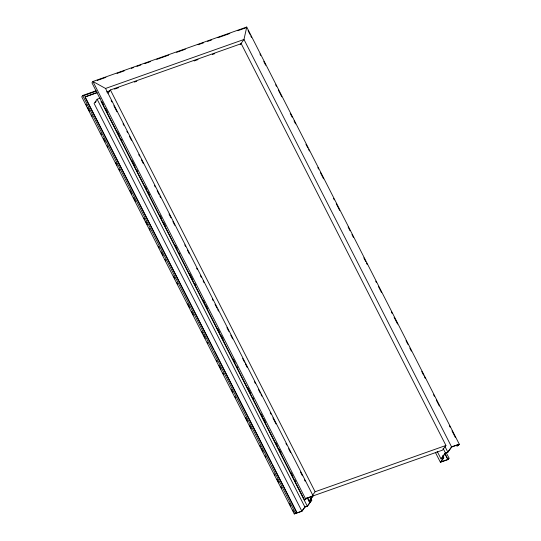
<?xml version="1.0" encoding="UTF-8"?>
<svg xmlns="http://www.w3.org/2000/svg" width="541" height="541" viewBox="0 0 541 541"><rect width="100%" height="100%" fill="white"/><g stroke="black" fill="none" stroke-linecap="round" stroke-linejoin="round"><path stroke-width="0.81" d="M307.099 497.544L309.012 501.304L312.779 496.138L305.57 498.687L304.84 499.688L305.922 499.431L304.482 499.938L91.943 82.814L92.917 81.481L246.73 27.05L243.977 39.473L240.211 44.639M96.19 90.719L82.705 95.493L81.738 96.825L294.27 513.95L301.966 511.231L305.002 507.059L307.403 506.207L311.778 500.202L310.629 497.943M96.995 92.585L84.957 96.967L96.873 92.748M100.308 98.124L97.137 99.246L94.093 103.419L301.844 511.144L294.635 513.7L295.366 512.699L296.684 512.104L85.079 96.798M95.236 102.614L96.109 101.424M107.977 93.302L110.405 89.968L241.212 43.679L445.933 445.459L442.531 450.126L305.449 498.606L304.482 499.938M294.27 513.95L295.244 512.618L296.684 512.104M312.204 495.752L315.119 491.749L445.933 445.459M301.844 511.144L304.881 506.978L307.288 506.126L311.413 500.459L309.012 501.304M307.843 498.045L309.378 501.054L313.138 495.881L105.549 88.46L92.917 81.481L305.449 498.606M437.189 451.39L441.03 458.924L445.405 452.918L447.806 452.066L451.573 446.9L459.262 444.175L246.73 27.05M435.404 452.452L440.394 462.244L443.431 458.071L441.03 458.924M442.646 455.563L443.796 457.821L440.759 461.987L447.968 459.437L448.699 458.437L447.495 458.863L444.81 453.595M447.495 458.863L449.057 458.186L446.372 452.912M449.057 458.186L448.083 459.519L440.394 462.244M459.262 444.175L458.295 445.507L456.847 446.021L458.173 445.426L458.903 444.425L451.694 446.981L447.928 452.148L445.52 453L441.388 458.673L443.796 457.821M97.157 80.46L105.901 77.37M117.018 73.434L124.173 70.898M131.321 68.369L133.708 67.53M136.887 66.401L140.856 64.994M144.826 63.588L150.391 61.62M156.748 59.375L168.664 55.155M176.609 52.349L185.347 49.251M198.06 44.754L203.619 42.786M207.588 41.38L211.565 39.973M217.922 37.728L229.837 33.508M237.783 30.695L246.52 27.605M83.774 95.595L95.696 91.375M105.549 88.46L243.977 39.473L451.573 446.9M106.557 91.943L109.735 90.814M114.509 89.123L118.486 87.716M134.398 82.09L136.785 81.245M194.07 60.971L198.047 59.564M212.37 54.499L214.757 53.654M309.378 501.054L311.778 500.202M248.055 30.614L249.969 34.374M250.74 35.882L251.504 37.383M259.937 53.938L260.701 55.446M263.771 61.464L265.685 65.224M275.653 84.788L276.424 86.29M278.338 90.056L281.787 96.825M290.226 113.38L292.14 117.14M294.054 120.9L295.589 123.909M305.942 144.224L307.856 147.984M308.627 149.492L309.391 150.993M317.824 167.548L318.595 169.056M320.509 172.816L323.572 178.834M333.54 198.398L334.311 199.9M336.225 203.666L339.674 210.435M348.113 226.99L350.027 230.75M351.941 234.51L353.476 237.519M363.829 257.834L365.743 261.594M366.514 263.102L367.278 264.61M375.711 281.158L376.482 282.666M378.396 286.426L381.466 292.444M391.427 312.008L392.198 313.51M394.112 317.276L397.561 324.045M406 340.6L407.914 344.36M409.835 348.12L411.363 351.129M421.716 371.444L423.63 375.211M424.401 376.712L425.165 378.22M433.598 394.768L434.369 396.276M436.283 400.036L439.353 406.054M449.321 425.618L450.085 427.12M451.999 430.886L455.454 437.655M445.121 446.798L447.806 452.066M443.099 448.401L445.405 452.918M444.898 453.419L447.968 459.437M110.405 89.968L315.119 491.749M111.162 100.443L111.933 101.951M113.847 105.711L116.917 111.73M123.044 123.767L123.815 125.269M126.878 131.287L127.649 132.788M129.563 136.555L131.477 140.315M138.76 154.604L139.531 156.112M141.444 159.872L143.358 163.632M154.476 185.448L155.247 186.956M157.161 190.716L159.074 194.476M159.845 195.984L160.609 197.485M169.042 214.033L170.956 217.8M172.877 221.56L174.79 225.32M184.758 244.877L185.522 246.385M187.443 250.145L189.357 253.905M196.64 268.201L197.404 269.702M200.474 275.721L201.238 277.229M203.159 280.989L203.923 282.49M212.356 299.045L213.12 300.546M215.041 304.306L216.955 308.072M217.719 309.574L218.49 311.082M226.922 327.63L228.836 331.39M230.75 335.15L232.671 338.909M242.639 358.473L244.552 362.233M245.316 363.735L247.237 367.501M254.52 381.79L255.284 383.298M258.348 389.317L260.268 393.077M261.033 394.578L261.803 396.086M270.236 412.634L271 414.135M272.914 417.902L275.984 423.921M285.946 443.478L286.716 444.979M288.63 448.746L290.551 452.506M300.512 472.063L302.433 475.823M304.346 479.583L305.11 481.091M102.039 101.674L103.574 104.684M105.495 108.45L107.409 112.21M117.377 131.774L119.291 135.534M121.211 139.294L121.975 140.802M131.943 160.359L135.013 166.378M136.927 170.144L137.698 171.646M145.36 186.692L146.895 189.702M147.659 191.21L149.58 194.97M159.933 215.284L161.461 218.294M163.382 222.06L165.296 225.82M175.264 245.384L177.184 249.144M179.098 252.904L179.862 254.412M189.83 273.969L192.9 279.988M194.814 283.755L195.585 285.256M203.247 300.302L204.782 303.318M205.553 304.82L207.467 308.58M217.82 328.894L219.348 331.904M221.269 335.67L223.183 339.43M233.151 358.994L235.071 362.754M236.985 366.514L237.749 368.022M247.717 387.579L250.787 393.605M252.701 397.365L253.472 398.866M261.134 413.919L262.669 416.928M263.44 418.43L265.354 422.19M275.707 442.504L277.235 445.513M279.156 449.28L281.07 453.04M291.038 472.604L292.958 476.364M294.872 480.124L295.636 481.632M101.079 101.431L307.288 506.126M97.137 99.246L304.881 506.978M85.336 97.718L213.763 349.763M214.527 351.265L271.65 463.367M272.414 464.875L296.563 512.273M82.705 95.493L295.244 512.618M86.087 104.399L86.851 105.908M87.622 107.409L89.536 111.169M91.456 114.935L92.22 116.437M100.653 132.991L101.424 134.493M103.338 138.259L105.252 142.019M107.172 145.779L107.936 147.287M115.605 162.334L117.14 165.343M119.054 169.103L119.825 170.611M129.793 190.175L131.706 193.935M133.62 197.695L135.541 201.455M143.974 218.009L144.738 219.518M145.509 221.019L147.423 224.779M149.343 228.545L150.107 230.047M158.54 246.601L159.311 248.103M161.225 251.869L163.139 255.629M165.059 259.389L165.823 260.897M173.492 275.944L175.027 278.953M176.941 282.713L177.712 284.221M187.68 303.785L189.593 307.545M191.507 311.305L193.428 315.065M201.861 331.619L202.625 333.128M203.396 334.629L205.31 338.395M207.23 342.155L207.994 343.657M216.427 360.211L217.198 361.719M219.112 365.479L221.032 369.239M222.946 372.999L223.71 374.507M231.379 389.554L232.914 392.563M234.828 396.323L235.599 397.831M245.567 417.395L247.48 421.155M249.401 424.915L251.315 428.682M259.748 445.229L260.519 446.738M261.283 448.239L263.197 452.005M265.117 455.765L265.881 457.267M274.314 473.821L275.085 475.329M276.999 479.089L278.919 482.849M280.833 486.609L281.597 488.117M289.266 503.164L290.801 506.173M292.715 509.933L293.486 511.441"/></g></svg>
